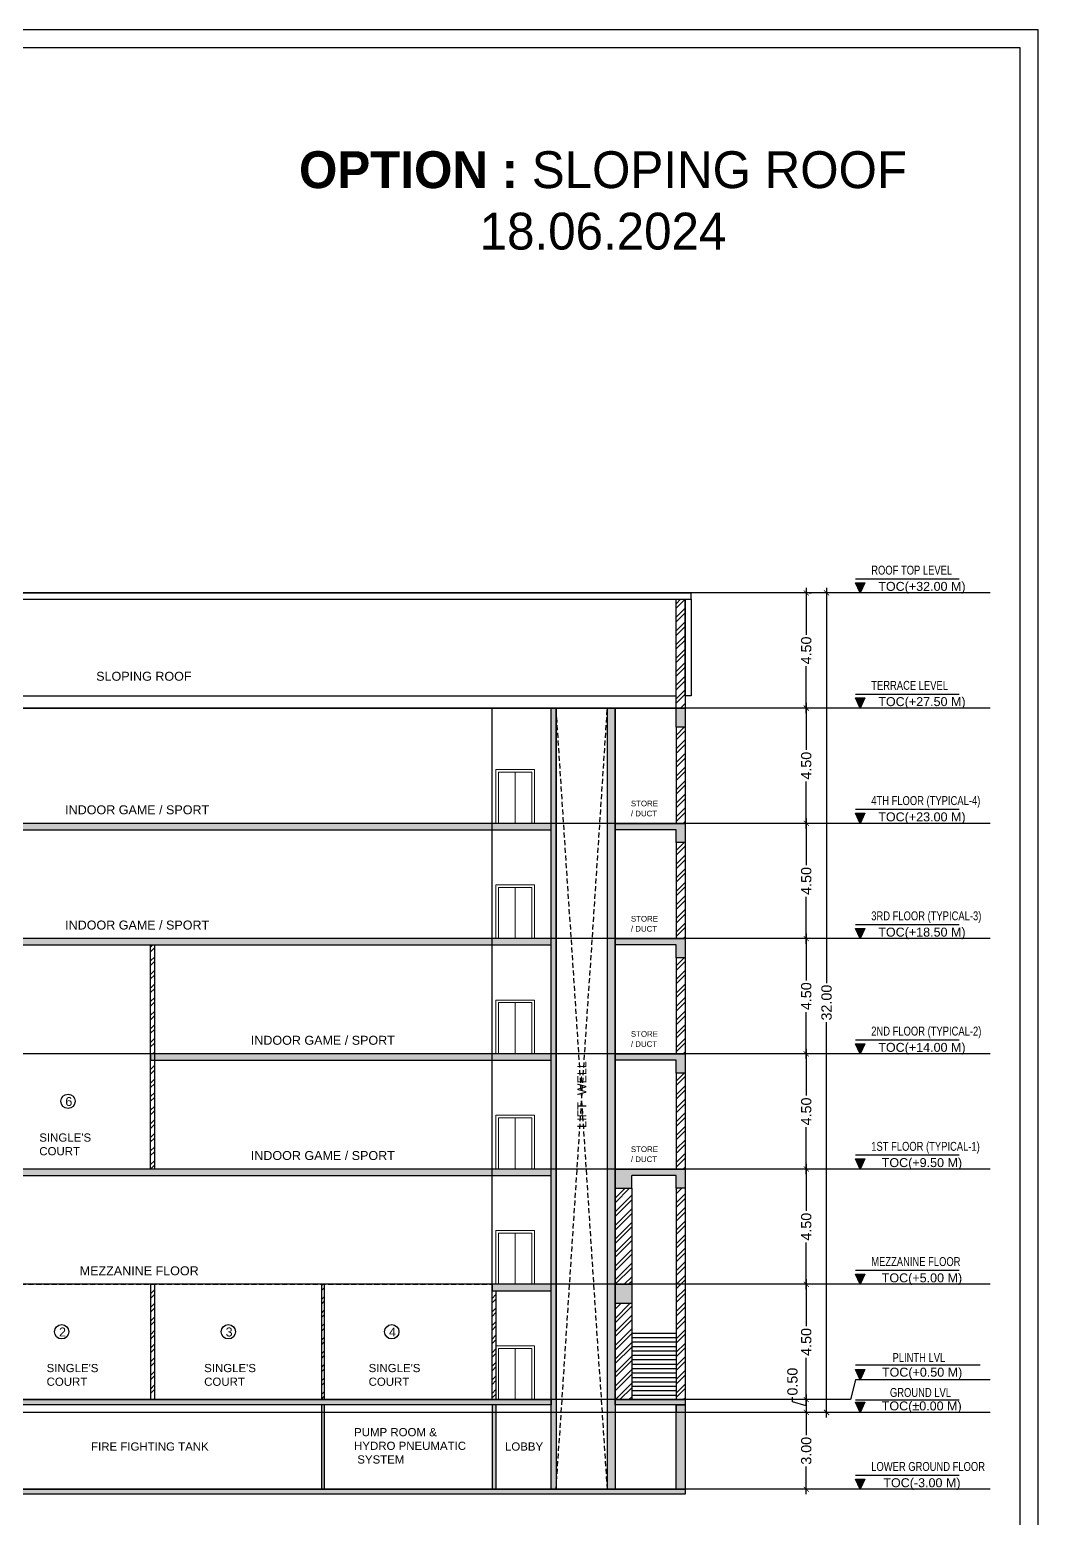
# Model space of a CAD drawing. Header units: millimetres. Extents: x -634016 to -633680, y -35980 to -35884.
# Drawn here: x -633890.9 to -633851.6, y -35942.3 to -35884.1 of the extents above; entities that cross this region are included whole.
import ezdxf
from ezdxf.enums import TextEntityAlignment as Align

# ---------------------------------------------------------------- set-up
doc = ezdxf.new("R2010")
doc.units = ezdxf.units.MM
doc.header["$LTSCALE"] = 200
doc.header["$MEASUREMENT"] = 0
doc.header["$PDMODE"] = 3
doc.linetypes.add('HIDDEN', pattern=[0.375, 0.25, -0.125])
doc.linetypes.add('SECTION 1$0$LEVELS$0$CENTER', pattern=[50.8, 31.75, -6.35, 6.35, -6.35])
doc.layers.get('0').update_dxf_attribs({"linetype": 'CONTINUOUS'})
doc.layers.get('DEFPOINTS').update_dxf_attribs({"color": 11, "linetype": 'CONTINUOUS'})
for name, color, linetype in [('a-grid', 251, 'SECTION 1$0$LEVELS$0$CENTER'), ('a-level mark', 7, 'CONTINUOUS'), ('a-rcc', 7, 'CONTINUOUS'), ('a-text', 7, 'CONTINUOUS'), ('COL', 253, 'CONTINUOUS'), ('hatch', 253, 'CONTINUOUS'), ('STAIR', 252, 'CONTINUOUS'), ('Wall', 7, 'CONTINUOUS')]:
    doc.layers.add(name, color=color, linetype=linetype)
for name, color, linetype, lineweight in [('DIM', 11, 'CONTINUOUS', 25), ('LEGEND', 3, 'CONTINUOUS', 25), ('Text', 7, 'CONTINUOUS', 100)]:
    doc.layers.add(name, color=color, linetype=linetype, lineweight=lineweight)
doc.styles.add('Arial', font='arial.ttf')
doc.styles.add('LODHA STANDERD', font='sanss___.ttf')
doc.styles.add('style1', font='arial.ttf', dxfattribs={"height": 6})
doc.dimstyles.new('Copy of STANDARD', dxfattribs={"dimtxt": 0.4, "dimasz": 0.2, "dimexe": 0.2, "dimexo": 0.2, "dimgap": 0.09, "dimtad": 0, "dimzin": 0, "dimdsep": 46, "dimtxsty": 'Arial', "dimblk": 'ARCHTICK', "dimcen": 0.09, "dimdle": 0.2, "dimclrd": 253, "dimclre": 253, "dimclrt": 7, "dimadec": 0, "dimazin": 0, "dimtfac": 1, "dimtofl": 0, "dimtmove": 0, "dimatfit": 3, "dimldrblk": 'ARCHTICK', "dimfxl": 0.18, "dimtolj": 1, "dimtzin": 0, "dimarcsym": 0})
pattern_1 = [(45, (743.5518, -25.96078), (-0.26516504294, 0.26516504294), []), (45, (743.7286, -25.96078), (-0.26516504294, 0.26516504294), [])]
pattern_2 = [(45, (1802.45413, -252.8565), (-0.26516504294, 0.26516504294), []), (45, (1802.6309, -252.8565), (-0.26516504294, 0.26516504294), [])]

# ---------------------------------------------------------------- blocks, each defined once
blk = doc.blocks.new('_ArchTick')
at = {"color": 0, "linetype": 'ByBlock', "const_width": 0.15}
blk.add_lwpolyline([(-0.5, -0.5), (0.5, 0.5)], dxfattribs=at)
blk = doc.blocks.new('*D185')
at = {"layer": 'DEFPOINTS', "color": 0, "transparency": 16777216}
for p in [(-633860.622, -35933.126), (-633860.622, -35933.126), (-633860.622, -35937.626)]:
    blk.add_point(p, dxfattribs=at)
at = {"layer": 'DIM', "color": 253, "lineweight": -2, "transparency": 16777216}
for p, q in [((-633860.622, -35932.926), (-633860.622, -35934.759)), ((-633860.822, -35933.126), (-633860.822, -35933.126)), ((-633860.622, -35937.826), (-633860.622, -35935.993)), ((-633860.822, -35937.626), (-633860.822, -35937.626))]:
    blk.add_line(p, q, dxfattribs=at)
at = {"layer": 'DIM', "color": 253, "lineweight": -2, "transparency": 16777216, "xscale": 0.2, "yscale": 0.2, "zscale": 0.2}
for p, rotation in [((-633860.622, -35933.126), 90), ((-633860.622, -35937.626), 270)]:
    blk.add_blockref('_ArchTick', p, dxfattribs=dict(at, rotation=rotation))
at = {"layer": 'DIM', "color": 7, "transparency": 16777216, "insert": (-633860.622, -35935.376), "char_height": 0.4, "attachment_point": 5, "rotation": 90, "style": 'Arial'}
blk.add_mtext('\\A1;4.50', dxfattribs=at)
blk = doc.blocks.new('*D186')
at = {"layer": 'DEFPOINTS', "color": 0, "transparency": 16777216}
for p in [(-633860.622, -35928.626), (-633860.622, -35928.626), (-633860.622, -35933.126)]:
    blk.add_point(p, dxfattribs=at)
at = {"layer": 'DIM', "color": 253, "lineweight": -2, "transparency": 16777216}
for p, q in [((-633860.822, -35928.626), (-633860.822, -35928.626)), ((-633860.622, -35928.426), (-633860.622, -35930.259)), ((-633860.622, -35933.326), (-633860.622, -35931.493)), ((-633860.822, -35933.126), (-633860.822, -35933.126))]:
    blk.add_line(p, q, dxfattribs=at)
at = {"layer": 'DIM', "color": 253, "lineweight": -2, "transparency": 16777216, "xscale": 0.2, "yscale": 0.2, "zscale": 0.2}
for p, rotation in [((-633860.622, -35928.626), 90), ((-633860.622, -35933.126), 270)]:
    blk.add_blockref('_ArchTick', p, dxfattribs=dict(at, rotation=rotation))
at = {"layer": 'DIM', "color": 7, "transparency": 16777216, "insert": (-633860.622, -35930.876), "char_height": 0.4, "attachment_point": 5, "rotation": 90, "style": 'Arial'}
blk.add_mtext('\\A1;4.50', dxfattribs=at)
blk = doc.blocks.new('*D187')
at = {"layer": 'DEFPOINTS', "color": 0, "transparency": 16777216}
for p in [(-633860.622, -35924.126), (-633860.622, -35924.126), (-633860.622, -35928.626)]:
    blk.add_point(p, dxfattribs=at)
at = {"layer": 'DIM', "color": 253, "lineweight": -2, "transparency": 16777216}
for p, q in [((-633860.822, -35924.126), (-633860.822, -35924.126)), ((-633860.622, -35923.926), (-633860.622, -35925.759)), ((-633860.622, -35928.826), (-633860.622, -35926.993)), ((-633860.822, -35928.626), (-633860.822, -35928.626))]:
    blk.add_line(p, q, dxfattribs=at)
at = {"layer": 'DIM', "color": 253, "lineweight": -2, "transparency": 16777216, "xscale": 0.2, "yscale": 0.2, "zscale": 0.2}
for p, rotation in [((-633860.622, -35924.126), 90), ((-633860.622, -35928.626), 270)]:
    blk.add_blockref('_ArchTick', p, dxfattribs=dict(at, rotation=rotation))
at = {"layer": 'DIM', "color": 7, "transparency": 16777216, "insert": (-633860.622, -35926.376), "char_height": 0.4, "attachment_point": 5, "rotation": 90, "style": 'Arial'}
blk.add_mtext('\\A1;4.50', dxfattribs=at)
blk = doc.blocks.new('*D188')
at = {"layer": 'DEFPOINTS', "color": 0, "transparency": 16777216}
for p in [(-633860.622, -35919.626), (-633860.622, -35919.626), (-633860.622, -35924.126)]:
    blk.add_point(p, dxfattribs=at)
at = {"layer": 'DIM', "color": 253, "lineweight": -2, "transparency": 16777216}
for p, q in [((-633860.622, -35919.426), (-633860.622, -35921.259)), ((-633860.822, -35919.626), (-633860.822, -35919.626)), ((-633860.622, -35924.326), (-633860.622, -35922.493)), ((-633860.822, -35924.126), (-633860.822, -35924.126))]:
    blk.add_line(p, q, dxfattribs=at)
at = {"layer": 'DIM', "color": 253, "lineweight": -2, "transparency": 16777216, "xscale": 0.2, "yscale": 0.2, "zscale": 0.2}
for p, rotation in [((-633860.622, -35919.626), 90), ((-633860.622, -35924.126), 270)]:
    blk.add_blockref('_ArchTick', p, dxfattribs=dict(at, rotation=rotation))
at = {"layer": 'DIM', "color": 7, "transparency": 16777216, "insert": (-633860.622, -35921.876), "char_height": 0.4, "attachment_point": 5, "rotation": 90, "style": 'Arial'}
blk.add_mtext('\\A1;4.50', dxfattribs=at)
blk = doc.blocks.new('*D180')
at = {"layer": 'DEFPOINTS', "color": 0, "transparency": 16777216}
for p in [(-633860.622, -35915.126), (-633860.622, -35915.126), (-633860.622, -35919.626)]:
    blk.add_point(p, dxfattribs=at)
at = {"layer": 'DIM', "color": 253, "lineweight": -2, "transparency": 16777216}
for p, q in [((-633860.822, -35915.126), (-633860.822, -35915.126)), ((-633860.622, -35914.926), (-633860.622, -35916.759)), ((-633860.622, -35919.826), (-633860.622, -35917.993)), ((-633860.822, -35919.626), (-633860.822, -35919.626))]:
    blk.add_line(p, q, dxfattribs=at)
at = {"layer": 'DIM', "color": 253, "lineweight": -2, "transparency": 16777216, "xscale": 0.2, "yscale": 0.2, "zscale": 0.2}
for p, rotation in [((-633860.622, -35915.126), 90), ((-633860.622, -35919.626), 270)]:
    blk.add_blockref('_ArchTick', p, dxfattribs=dict(at, rotation=rotation))
at = {"layer": 'DIM', "color": 7, "transparency": 16777216, "insert": (-633860.622, -35917.376), "char_height": 0.4, "attachment_point": 5, "rotation": 90, "style": 'Arial'}
blk.add_mtext('\\A1;4.50', dxfattribs=at)
blk = doc.blocks.new('*D181')
at = {"layer": 'DEFPOINTS', "color": 0, "transparency": 16777216}
for p in [(-633860.622, -35910.626), (-633860.622, -35910.626), (-633860.622, -35915.126)]:
    blk.add_point(p, dxfattribs=at)
at = {"layer": 'DIM', "color": 253, "lineweight": -2, "transparency": 16777216}
for p, q in [((-633860.822, -35910.626), (-633860.822, -35910.626)), ((-633860.622, -35910.426), (-633860.622, -35912.259)), ((-633860.622, -35915.326), (-633860.622, -35913.493)), ((-633860.822, -35915.126), (-633860.822, -35915.126))]:
    blk.add_line(p, q, dxfattribs=at)
at = {"layer": 'DIM', "color": 253, "lineweight": -2, "transparency": 16777216, "xscale": 0.2, "yscale": 0.2, "zscale": 0.2}
for p, rotation in [((-633860.622, -35910.626), 90), ((-633860.622, -35915.126), 270)]:
    blk.add_blockref('_ArchTick', p, dxfattribs=dict(at, rotation=rotation))
at = {"layer": 'DIM', "color": 7, "transparency": 16777216, "insert": (-633860.622, -35912.876), "char_height": 0.4, "attachment_point": 5, "rotation": 90, "style": 'Arial'}
blk.add_mtext('\\A1;4.50', dxfattribs=at)
blk = doc.blocks.new('*D182')
at = {"layer": 'DEFPOINTS', "color": 0, "transparency": 16777216}
for p in [(-633859.83, -35906.126), (-633859.83, -35906.126), (-633859.83, -35938.126)]:
    blk.add_point(p, dxfattribs=at)
at = {"layer": 'DIM', "color": 253, "lineweight": -2, "transparency": 16777216}
for p, q in [((-633860.03, -35906.126), (-633860.03, -35906.126)), ((-633859.83, -35905.926), (-633859.83, -35921.362)), ((-633859.83, -35938.326), (-633859.83, -35922.89)), ((-633860.03, -35938.126), (-633860.03, -35938.126))]:
    blk.add_line(p, q, dxfattribs=at)
at = {"layer": 'DIM', "color": 253, "lineweight": -2, "transparency": 16777216, "xscale": 0.2, "yscale": 0.2, "zscale": 0.2}
for p, rotation in [((-633859.83, -35906.126), 90), ((-633859.83, -35938.126), 270)]:
    blk.add_blockref('_ArchTick', p, dxfattribs=dict(at, rotation=rotation))
at = {"layer": 'DIM', "color": 7, "transparency": 16777216, "insert": (-633859.83, -35922.126), "char_height": 0.4, "attachment_point": 5, "rotation": 90, "style": 'Arial'}
blk.add_mtext('\\A1;32.00', dxfattribs=at)
blk = doc.blocks.new('*D183')
at = {"layer": 'DEFPOINTS', "color": 0, "transparency": 16777216}
for p in [(-633860.622, -35937.626), (-633860.622, -35938.126), (-633860.622, -35938.126)]:
    blk.add_point(p, dxfattribs=at)
at = {"layer": 'DIM', "color": 253, "lineweight": -2, "transparency": 16777216}
for p, q in [((-633861.161, -35937.714), (-633861.161, -35937.534)), ((-633860.622, -35937.426), (-633860.622, -35938.326)), ((-633860.622, -35937.876), (-633861.161, -35937.714)), ((-633860.822, -35937.626), (-633860.822, -35937.626)), ((-633860.822, -35938.126), (-633860.822, -35938.126))]:
    blk.add_line(p, q, dxfattribs=at)
at = {"layer": 'DIM', "color": 253, "lineweight": -2, "transparency": 16777216, "xscale": 0.2, "yscale": 0.2, "zscale": 0.2}
for p, rotation in [((-633860.622, -35937.626), 90), ((-633860.622, -35938.126), 270)]:
    blk.add_blockref('_ArchTick', p, dxfattribs=dict(at, rotation=rotation))
at = {"layer": 'DIM', "color": 7, "transparency": 16777216, "insert": (-633861.161, -35936.926), "char_height": 0.4, "attachment_point": 5, "rotation": 90, "style": 'Arial'}
blk.add_mtext('\\A1;0.50', dxfattribs=at)
blk = doc.blocks.new('*D184')
at = {"layer": 'DEFPOINTS', "color": 0, "transparency": 16777216}
for p in [(-633860.706, -35906.126), (-633860.622, -35906.126), (-633860.622, -35910.626)]:
    blk.add_point(p, dxfattribs=at)
at = {"layer": 'DIM', "color": 253, "lineweight": -2, "transparency": 16777216}
for p, q in [((-633860.622, -35905.926), (-633860.622, -35907.759)), ((-633860.506, -35906.126), (-633860.422, -35906.126)), ((-633860.622, -35910.826), (-633860.622, -35908.993)), ((-633860.822, -35910.626), (-633860.822, -35910.626))]:
    blk.add_line(p, q, dxfattribs=at)
at = {"layer": 'DIM', "color": 253, "lineweight": -2, "transparency": 16777216, "xscale": 0.2, "yscale": 0.2, "zscale": 0.2}
for p, rotation in [((-633860.622, -35906.126), 90), ((-633860.622, -35910.626), 270)]:
    blk.add_blockref('_ArchTick', p, dxfattribs=dict(at, rotation=rotation))
at = {"layer": 'DIM', "color": 7, "transparency": 16777216, "insert": (-633860.622, -35908.376), "char_height": 0.4, "attachment_point": 5, "rotation": 90, "style": 'Arial'}
blk.add_mtext('\\A1;4.50', dxfattribs=at)
blk = doc.blocks.new('*D200')
at = {"layer": 'DEFPOINTS', "color": 0, "transparency": 16777216}
for p in [(-633860.622, -35938.126), (-633860.622, -35941.126), (-633860.622, -35941.126)]:
    blk.add_point(p, dxfattribs=at)
at = {"layer": 'DIM', "color": 253, "lineweight": -2, "transparency": 16777216}
for p, q in [((-633860.822, -35938.126), (-633860.822, -35938.126)), ((-633860.622, -35937.926), (-633860.622, -35939.018)), ((-633860.622, -35941.326), (-633860.622, -35940.235)), ((-633860.822, -35941.126), (-633860.822, -35941.126))]:
    blk.add_line(p, q, dxfattribs=at)
at = {"layer": 'DIM', "color": 253, "lineweight": -2, "transparency": 16777216, "xscale": 0.2, "yscale": 0.2, "zscale": 0.2}
for p, rotation in [((-633860.622, -35938.126), 90), ((-633860.622, -35941.126), 270)]:
    blk.add_blockref('_ArchTick', p, dxfattribs=dict(at, rotation=rotation))
at = {"layer": 'DIM', "color": 7, "transparency": 16777216, "insert": (-633860.622, -35939.626), "char_height": 0.4, "attachment_point": 5, "rotation": 90, "style": 'Arial'}
blk.add_mtext('\\A1;3.00', dxfattribs=at)

msp = doc.modelspace()

# ---------------------------------------------------------------- hatches: boundary and pattern name
h = msp.add_hatch()
h.set_pattern_fill('ANSI32', color=8, style=0)
h.set_pattern_definition([(45, (1802.45413, -286.7339), (-0.26516504294, 0.26516504294), []), (45, (1802.6309, -286.7339), (-0.26516504294, 0.26516504294), [])])
h.paths.add_polyline_path([(-633865.351, -35906.376), (-633865.701, -35906.376), (-633865.701, -35910.626), (-633865.351, -35910.626)])
h = msp.add_hatch()
h.set_pattern_fill('ANSI32', color=8, style=0)
h.set_pattern_definition([(45, (1802.45413, -230.3565), (-0.26516504294, 0.26516504294), []), (45, (1802.6309, -230.3565), (-0.26516504294, 0.26516504294), [])])
h.paths.add_polyline_path([(-633865.351, -35911.376), (-633865.701, -35911.376), (-633865.701, -35915.126), (-633865.351, -35915.126)])
h = msp.add_hatch()
h.set_pattern_fill('ANSI32', color=8, style=0)
h.set_pattern_definition([(45, (1802.45413, -234.8565), (-0.26516504294, 0.26516504294), []), (45, (1802.6309, -234.8565), (-0.26516504294, 0.26516504294), [])])
h.paths.add_polyline_path([(-633865.351, -35915.876), (-633865.701, -35915.876), (-633865.701, -35919.626), (-633865.351, -35919.626)])
h = msp.add_hatch()
h.set_pattern_fill('ANSI32', color=8, style=0)
h.set_pattern_definition(pattern_1)
h.paths.add_polyline_path([(-633892.745, -35924.126), (-633892.895, -35924.126), (-633892.895, -35928.626), (-633892.745, -35928.626)])
h.paths.add_polyline_path([(-633886.075, -35924.376), (-633886.225, -35924.376), (-633886.225, -35928.626), (-633886.075, -35928.626)])
h.paths.add_polyline_path([(-633886.075, -35919.876), (-633886.225, -35919.876), (-633886.225, -35924.126), (-633886.075, -35924.126)])
h = msp.add_hatch()
h.set_pattern_fill('ANSI32', color=8, style=0)
h.set_pattern_definition([(45, (1802.45413, -239.3565), (-0.26516504294, 0.26516504294), []), (45, (1802.6309, -239.3565), (-0.26516504294, 0.26516504294), [])])
h.paths.add_polyline_path([(-633865.351, -35920.376), (-633865.701, -35920.376), (-633865.701, -35924.126), (-633865.351, -35924.126)])
h = msp.add_hatch()
h.set_pattern_fill('ANSI32', color=8, style=0)
h.set_pattern_definition([(45, (1802.45413, -243.8565), (-0.26516504294, 0.26516504294), []), (45, (1802.6309, -243.8565), (-0.26516504294, 0.26516504294), [])])
h.paths.add_polyline_path([(-633865.351, -35924.876), (-633865.701, -35924.876), (-633865.701, -35928.626), (-633865.351, -35928.626)])
h = msp.add_hatch()
h.set_pattern_fill('ANSI32', color=8, style=0)
h.set_pattern_definition([(45, (1420.72258, -49.18835), (-0.26516504294, 0.26516504294), []), (45, (1420.89935, -49.18835), (-0.26516504294, 0.26516504294), [])])
h.paths.add_polyline_path([(-633867.438, -35929.376), (-633868.088, -35929.376), (-633868.088, -35933.126), (-633867.438, -35933.126)])
h = msp.add_hatch()
h.set_pattern_fill('ANSI32', color=8, style=0)
h.set_pattern_definition(pattern_2)
h.paths.add_polyline_path([(-633865.351, -35929.376), (-633865.701, -35929.376), (-633865.701, -35937.626), (-633865.351, -35937.626)])
h = msp.add_hatch()
h.set_pattern_fill('ANSI32', color=8, style=0)
h.set_pattern_definition(pattern_2)
h.paths.add_polyline_path([(-633899.964, -35933.876), (-633900.384, -35933.876), (-633900.384, -35937.626), (-633899.964, -35937.626)])
h.paths.add_polyline_path([(-633892.745, -35933.876), (-633893.612, -35933.876), (-633893.612, -35937.626), (-633892.745, -35937.626)])
h.paths.add_polyline_path([(-633886.068, -35933.126), (-633886.226, -35933.126), (-633886.226, -35937.626), (-633886.068, -35937.626)])
h.paths.add_polyline_path([(-633879.44, -35933.126), (-633879.548, -35933.126), (-633879.548, -35937.626), (-633879.44, -35937.626)])
h = msp.add_hatch()
h.set_pattern_fill('ANSI32', color=8, style=0)
h.set_pattern_definition(pattern_1)
h.paths.add_polyline_path([(-633872.738, -35933.376), (-633872.888, -35933.376), (-633872.888, -35937.626), (-633872.738, -35937.626)])
h = msp.add_hatch()
h.set_pattern_fill('ANSI32', color=8, style=0)
h.set_pattern_definition(pattern_2)
h.paths.add_polyline_path([(-633867.438, -35933.876), (-633868.088, -35933.876), (-633868.088, -35937.626), (-633867.438, -35937.626)])
at = {"layer": 'a-level mark'}
for points in [[(-633858.696, -35905.731), (-633858.337, -35905.731), (-633858.516, -35906.126)], [(-633858.696, -35910.231), (-633858.337, -35910.231), (-633858.516, -35910.626)], [(-633858.696, -35914.731), (-633858.337, -35914.731), (-633858.516, -35915.126)], [(-633858.696, -35919.231), (-633858.337, -35919.231), (-633858.516, -35919.626)], [(-633858.696, -35923.731), (-633858.337, -35923.731), (-633858.516, -35924.126)], [(-633858.696, -35928.231), (-633858.337, -35928.231), (-633858.516, -35928.626)], [(-633858.696, -35932.731), (-633858.337, -35932.731), (-633858.516, -35933.126)], [(-633858.696, -35936.456), (-633858.337, -35936.456), (-633858.516, -35936.85)], [(-633858.696, -35937.731), (-633858.337, -35937.731), (-633858.516, -35938.126)], [(-633858.696, -35940.731), (-633858.337, -35940.731), (-633858.516, -35941.126)]]:
    msp.add_hatch(color=9, dxfattribs=at).paths.add_polyline_path(points)
at = {"layer": 'COL'}
h = msp.add_hatch(color=256, dxfattribs=at)
h.dxf.hatch_style = 1
h.paths.add_polyline_path([(-633870.388, -35941.126), (-633870.588, -35941.126), (-633870.588, -35910.626), (-633870.388, -35910.626)])
h = msp.add_hatch(color=256, dxfattribs=at)
h.dxf.hatch_style = 1
h.paths.add_polyline_path([(-633868.088, -35941.126), (-633868.388, -35941.126), (-633868.388, -35910.626), (-633868.088, -35910.626)])
h = msp.add_hatch(color=256, dxfattribs=at)
h.dxf.hatch_style = 1
h.paths.add_polyline_path([(-633865.701, -35911.376), (-633865.351, -35911.376), (-633865.351, -35910.626), (-633865.701, -35910.626)])
h = msp.add_hatch(color=256, dxfattribs=at)
h.dxf.hatch_style = 1
h.paths.add_polyline_path([(-633870.588, -35915.126), (-633900.234, -35915.126), (-633900.234, -35915.376), (-633870.588, -35915.376)])
h = msp.add_hatch(color=256, dxfattribs=at)
h.dxf.hatch_style = 1
h.paths.add_polyline_path([(-633865.351, -35924.126), (-633868.088, -35924.126), (-633868.088, -35924.376), (-633865.701, -35924.376), (-633865.701, -35924.876), (-633865.351, -35924.876)])
h.paths.add_polyline_path([(-633865.701, -35919.876), (-633865.701, -35920.376), (-633865.351, -35920.376), (-633865.351, -35919.626), (-633868.088, -35919.626), (-633868.088, -35919.876)])
h.paths.add_polyline_path([(-633865.351, -35915.126), (-633868.088, -35915.126), (-633868.088, -35915.376), (-633865.701, -35915.376), (-633865.701, -35915.876), (-633865.351, -35915.876)])
h = msp.add_hatch(color=256, dxfattribs=at)
h.dxf.hatch_style = 1
h.paths.add_polyline_path([(-633870.588, -35919.626), (-633900.234, -35919.626), (-633900.234, -35919.876), (-633870.588, -35919.876)])
h = msp.add_hatch(color=256, dxfattribs=at)
h.dxf.hatch_style = 1
h.paths.add_polyline_path([(-633870.588, -35924.126), (-633886.225, -35924.126), (-633886.225, -35924.376), (-633870.588, -35924.376)])
h = msp.add_hatch(color=256, dxfattribs=at)
h.dxf.hatch_style = 1
h.paths.add_polyline_path([(-633870.588, -35928.626), (-633899.964, -35928.626), (-633899.964, -35928.876), (-633870.588, -35928.876)])
h = msp.add_hatch(color=256, dxfattribs=at)
h.dxf.hatch_style = 1
h.paths.add_polyline_path([(-633868.088, -35928.626), (-633868.088, -35929.376), (-633867.438, -35929.376), (-633867.438, -35928.876), (-633865.701, -35928.876), (-633865.701, -35929.376), (-633865.351, -35929.376), (-633865.351, -35928.626)])
h.paths.add_polyline_path([(-633867.438, -35933.876), (-633867.438, -35933.126), (-633868.088, -35933.126), (-633868.088, -35933.876)])
h = msp.add_hatch(color=256, dxfattribs=at)
h.dxf.hatch_style = 1
h.paths.add_polyline_path([(-633870.588, -35933.126), (-633872.888, -35933.126), (-633872.888, -35933.376), (-633870.588, -35933.376)])
h = msp.add_hatch(color=256, dxfattribs=at)
h.dxf.hatch_style = 1
h.paths.add_polyline_path([(-633870.588, -35937.826), (-633870.588, -35937.626), (-633907.264, -35937.626), (-633907.264, -35937.826)])
h = msp.add_hatch(color=256, dxfattribs=at)
h.dxf.hatch_style = 1
h.paths.add_polyline_path([(-633872.738, -35938.126), (-633872.888, -35938.126), (-633872.888, -35941.126), (-633872.738, -35941.126)])
h.paths.add_polyline_path([(-633872.738, -35937.826), (-633872.888, -35937.826), (-633872.888, -35938.126), (-633872.738, -35938.126)])
h.paths.add_polyline_path([(-633879.44, -35937.826), (-633879.548, -35937.826), (-633879.548, -35938.126), (-633879.44, -35938.126)])
h.paths.add_polyline_path([(-633879.44, -35938.126), (-633879.548, -35938.126), (-633879.548, -35941.126), (-633879.44, -35941.126)])
h = msp.add_hatch(color=256, dxfattribs=at)
h.dxf.hatch_style = 1
h.paths.add_polyline_path([(-633865.351, -35937.826), (-633868.088, -35937.826), (-633868.088, -35937.626), (-633865.351, -35937.626)])
h = msp.add_hatch(color=256, dxfattribs=at)
h.dxf.hatch_style = 1
h.paths.add_polyline_path([(-633865.351, -35941.126), (-633865.701, -35941.126), (-633865.701, -35937.826), (-633865.351, -35937.826)])
h = msp.add_hatch(color=256, dxfattribs=at)
h.dxf.hatch_style = 1
h.paths.add_polyline_path([(-633865.351, -35941.326), (-633865.351, -35941.126), (-633907.264, -35941.126), (-633907.264, -35941.326)])

# ---------------------------------------------------------------- linework, layer by layer
for p, q in [((-633879.548, -35937.826), (-633879.548, -35941.126)), ((-633879.44, -35937.826), (-633879.44, -35941.126)), ((-633872.888, -35937.826), (-633872.888, -35941.126)), ((-633872.738, -35937.826), (-633872.738, -35941.126))]:
    msp.add_line(p, q)
for points in [[(-633851.567, -35977.469), (-633851.567, -35884.139), (-634016.395, -35884.139), (-634016.395, -35977.469)], [(-633852.268, -35976.767), (-633852.268, -35884.84), (-634015.694, -35884.84), (-634015.694, -35976.767)], [(-633870.388, -35941.126), (-633870.588, -35941.126), (-633870.588, -35910.626), (-633870.388, -35910.626)], [(-633868.088, -35941.126), (-633868.388, -35941.126), (-633868.388, -35910.626), (-633868.088, -35910.626)]]:
    msp.add_lwpolyline(points, close=True)
at = {"layer": 'a-grid', "ltscale": 0.2}
for p, q in [((-633853.437, -35906.126), (-633910.26, -35906.126)), ((-633853.437, -35910.626), (-633910.26, -35910.626)), ((-633853.437, -35915.126), (-633910.26, -35915.126)), ((-633853.437, -35919.626), (-633910.26, -35919.626)), ((-633853.437, -35924.126), (-633910.26, -35924.126)), ((-633853.437, -35928.626), (-633910.26, -35928.626)), ((-633853.437, -35933.126), (-633910.26, -35933.126)), ((-633867.438, -35935.029), (-633865.701, -35935.029)), ((-633867.438, -35935.202), (-633865.701, -35935.202)), ((-633867.438, -35935.375), (-633865.701, -35935.375)), ((-633867.438, -35935.548), (-633865.701, -35935.548)), ((-633867.438, -35935.721), (-633865.701, -35935.721)), ((-633867.438, -35935.894), (-633865.701, -35935.894)), ((-633867.438, -35936.067), (-633865.701, -35936.067)), ((-633867.438, -35936.24), (-633865.701, -35936.24)), ((-633867.438, -35936.413), (-633865.701, -35936.413)), ((-633867.438, -35936.586), (-633865.701, -35936.586)), ((-633867.438, -35936.759), (-633865.701, -35936.759)), ((-633867.438, -35936.932), (-633865.701, -35936.932)), ((-633867.438, -35937.105), (-633865.701, -35937.105)), ((-633867.438, -35937.278), (-633865.701, -35937.278)), ((-633867.438, -35937.451), (-633865.701, -35937.451)), ((-633853.437, -35938.126), (-633910.26, -35938.126)), ((-633853.437, -35941.126), (-633910.26, -35941.126))]:
    msp.add_line(p, q, dxfattribs=at)
at = {"layer": 'a-grid', "color": 7, "lineweight": 13, "ltscale": 0.2}
for p, q in [((-633871.988, -35913.126), (-633871.988, -35915.126)), ((-633871.988, -35917.626), (-633871.988, -35919.626)), ((-633871.988, -35922.126), (-633871.988, -35924.126)), ((-633871.988, -35926.626), (-633871.988, -35928.626)), ((-633871.988, -35931.126), (-633871.988, -35933.126)), ((-633871.988, -35935.626), (-633871.988, -35937.626))]:
    msp.add_line(p, q, dxfattribs=at)
for points in [[(-633871.238, -35913.026), (-633872.738, -35913.026), (-633872.738, -35915.126), (-633871.238, -35915.126)], [(-633871.338, -35913.126), (-633872.638, -35913.126), (-633872.638, -35915.126), (-633871.338, -35915.126)], [(-633871.238, -35917.526), (-633872.738, -35917.526), (-633872.738, -35919.626), (-633871.238, -35919.626)], [(-633871.338, -35917.626), (-633872.638, -35917.626), (-633872.638, -35919.626), (-633871.338, -35919.626)], [(-633871.238, -35922.026), (-633872.738, -35922.026), (-633872.738, -35924.126), (-633871.238, -35924.126)], [(-633871.338, -35922.126), (-633872.638, -35922.126), (-633872.638, -35924.126), (-633871.338, -35924.126)], [(-633871.238, -35926.526), (-633872.738, -35926.526), (-633872.738, -35928.626), (-633871.238, -35928.626)], [(-633871.338, -35926.626), (-633872.638, -35926.626), (-633872.638, -35928.626), (-633871.338, -35928.626)], [(-633871.238, -35931.026), (-633872.738, -35931.026), (-633872.738, -35933.126), (-633871.238, -35933.126)], [(-633871.338, -35931.126), (-633872.638, -35931.126), (-633872.638, -35933.126), (-633871.338, -35933.126)], [(-633871.238, -35935.526), (-633872.738, -35935.526), (-633872.738, -35937.626), (-633871.238, -35937.626)], [(-633871.338, -35935.626), (-633872.638, -35935.626), (-633872.638, -35937.626), (-633871.338, -35937.626)]]:
    msp.add_lwpolyline(points, close=True, dxfattribs=at)
at = {"layer": 'a-grid', "ltscale": 0.2}
msp.add_lwpolyline([(-633853.437, -35936.85), (-633858.696, -35936.85), (-633858.895, -35937.626), (-633910.26, -35937.626)], dxfattribs=at)
at = {"layer": 'a-level mark', "color": 2}
for p, q in [((-633858.696, -35905.576), (-633854.656, -35905.576)), ((-633858.696, -35910.076), (-633854.656, -35910.076)), ((-633858.696, -35914.576), (-633854.656, -35914.576)), ((-633858.696, -35919.076), (-633854.656, -35919.076)), ((-633858.696, -35923.576), (-633854.656, -35923.576)), ((-633858.696, -35928.076), (-633854.656, -35928.076)), ((-633858.696, -35932.576), (-633854.656, -35932.576)), ((-633858.696, -35936.269), (-633853.828, -35936.269)), ((-633858.696, -35937.631, 0.004), (-633854.656, -35937.631, 0.004)), ((-633858.696, -35940.576), (-633854.656, -35940.576))]:
    msp.add_line(p, q, dxfattribs=at)
for points in [[(-633858.696, -35905.731), (-633858.337, -35905.731), (-633858.516, -35906.126), (-633858.516, -35906.126)], [(-633858.696, -35910.231), (-633858.337, -35910.231), (-633858.516, -35910.626), (-633858.516, -35910.626)], [(-633858.696, -35914.731), (-633858.337, -35914.731), (-633858.516, -35915.126), (-633858.516, -35915.126)], [(-633858.696, -35919.231), (-633858.337, -35919.231), (-633858.516, -35919.626), (-633858.516, -35919.626)], [(-633858.696, -35923.731), (-633858.337, -35923.731), (-633858.516, -35924.126), (-633858.516, -35924.126)], [(-633858.696, -35928.231), (-633858.337, -35928.231), (-633858.516, -35928.626), (-633858.516, -35928.626)], [(-633858.696, -35932.731), (-633858.337, -35932.731), (-633858.516, -35933.126), (-633858.516, -35933.126)], [(-633858.696, -35937.731), (-633858.337, -35937.731), (-633858.516, -35938.126), (-633858.516, -35938.126)], [(-633858.696, -35940.731), (-633858.337, -35940.731), (-633858.516, -35941.126), (-633858.516, -35941.126)]]:
    msp.add_lwpolyline(points, close=True, dxfattribs=at)
at = {"layer": 'a-level mark', "color": 2, "elevation": -0.004}
msp.add_lwpolyline([(-633858.696, -35936.456), (-633858.337, -35936.456), (-633858.516, -35936.85), (-633858.516, -35936.85)], close=True, dxfattribs=at)
at = {"layer": 'a-rcc'}
for p, q in [((-633872.888, -35937.626), (-633872.888, -35910.626)), ((-633870.588, -35937.626), (-633870.588, -35910.626)), ((-633870.388, -35937.626), (-633870.388, -35910.626)), ((-633868.388, -35937.626), (-633868.388, -35910.626)), ((-633868.088, -35937.626), (-633868.088, -35910.626))]:
    msp.add_line(p, q, dxfattribs=at)
for points in [[(-633906.664, -35910.626), (-633865.351, -35910.626), (-633865.351, -35911.376), (-633865.701, -35911.376), (-633865.701, -35910.626)], [(-633868.088, -35915.126), (-633865.351, -35915.126), (-633865.351, -35915.876), (-633865.701, -35915.876), (-633865.701, -35915.376), (-633868.088, -35915.376)], [(-633868.088, -35919.626), (-633865.351, -35919.626), (-633865.351, -35920.376), (-633865.701, -35920.376), (-633865.701, -35919.876), (-633868.088, -35919.876)], [(-633868.088, -35924.126), (-633865.351, -35924.126), (-633865.351, -35924.876), (-633865.701, -35924.876), (-633865.701, -35924.376), (-633868.088, -35924.376)], [(-633868.088, -35928.626), (-633865.351, -35928.626), (-633865.351, -35929.376), (-633865.701, -35929.376), (-633865.701, -35928.876), (-633867.438, -35928.876)], [(-633868.088, -35928.626), (-633868.088, -35929.376), (-633867.438, -35929.376), (-633867.438, -35928.876)]]:
    msp.add_lwpolyline(points, dxfattribs=at)
for points in [[(-633870.588, -35915.126), (-633900.234, -35915.126), (-633900.234, -35915.376), (-633870.588, -35915.376)], [(-633870.588, -35919.626), (-633900.234, -35919.626), (-633900.234, -35919.876), (-633870.588, -35919.876)], [(-633870.588, -35924.126), (-633886.225, -35924.126), (-633886.225, -35924.376), (-633870.588, -35924.376)], [(-633870.588, -35928.626), (-633899.964, -35928.626), (-633899.964, -35928.876), (-633870.588, -35928.876)], [(-633870.588, -35933.126), (-633872.888, -35933.126), (-633872.888, -35933.376), (-633870.588, -35933.376)], [(-633872.738, -35937.626), (-633872.888, -35937.626), (-633872.888, -35933.376), (-633872.738, -35933.376)], [(-633867.438, -35933.876), (-633868.088, -35933.876), (-633868.088, -35933.126), (-633867.438, -35933.126)], [(-633870.588, -35937.826), (-633907.264, -35937.826), (-633907.264, -35937.626), (-633870.588, -35937.626)], [(-633865.351, -35937.826), (-633868.088, -35937.826), (-633868.088, -35937.626), (-633865.351, -35937.626)], [(-633865.351, -35941.126), (-633865.701, -35941.126), (-633865.701, -35937.826), (-633865.351, -35937.826)], [(-633865.351, -35941.326), (-633907.264, -35941.326), (-633907.264, -35941.126), (-633865.351, -35941.126)]]:
    msp.add_lwpolyline(points, close=True, dxfattribs=at)
at = {"layer": 'a-rcc', "linetype": 'HIDDEN', "ltscale": 0.004}
msp.add_lwpolyline([(-633900.287, -35933.126), (-633872.888, -35933.126)], dxfattribs=at)
at = {"layer": 'hatch'}
for centre in [(-633889.445, -35925.979), (-633889.692, -35934.979), (-633883.187, -35934.979), (-633876.807, -35934.979)]:
    msp.add_circle(centre, 0.28, dxfattribs=at)
at = {"layer": 'STAIR', "linetype": 'HIDDEN', "ltscale": 0.004}
for p, q in [((-633870.388, -35941.126), (-633868.388, -35910.626)), ((-633868.388, -35941.126), (-633870.388, -35910.626))]:
    msp.add_line(p, q, dxfattribs=at)
at = {"layer": 'Wall'}
for p, q in [((-633907.264, -35906.376), (-633865.351, -35906.376)), ((-633865.701, -35910.626), (-633865.701, -35906.376)), ((-633906.664, -35910.143), (-633865.701, -35910.143)), ((-633865.701, -35911.376), (-633865.701, -35915.126)), ((-633865.351, -35911.376), (-633865.351, -35915.126)), ((-633865.701, -35915.876), (-633865.701, -35919.626)), ((-633865.351, -35915.876), (-633865.351, -35919.626)), ((-633865.701, -35920.376), (-633865.701, -35924.126)), ((-633865.351, -35920.376), (-633865.351, -35924.126)), ((-633865.701, -35924.876), (-633865.701, -35928.626)), ((-633865.351, -35924.876), (-633865.351, -35928.626)), ((-633868.088, -35929.376), (-633868.088, -35933.126)), ((-633867.438, -35929.376), (-633867.438, -35933.126)), ((-633865.701, -35929.376), (-633865.701, -35933.126)), ((-633865.351, -35929.376), (-633865.351, -35933.126)), ((-633886.226, -35933.126), (-633886.226, -35937.626)), ((-633886.226, -35933.126), (-633886.068, -35933.126)), ((-633886.068, -35933.126), (-633886.068, -35937.626)), ((-633879.548, -35933.126), (-633879.548, -35937.626)), ((-633879.44, -35933.126), (-633879.44, -35937.626)), ((-633865.701, -35933.126), (-633865.701, -35937.626)), ((-633865.351, -35933.126), (-633865.351, -35937.626)), ((-633868.088, -35933.876), (-633868.088, -35937.626)), ((-633867.438, -35933.876), (-633867.438, -35937.626)), ((-633865.701, -35937.826), (-633865.701, -35938.126))]:
    msp.add_line(p, q, dxfattribs=at)
for points in [[(-633907.494, -35906.376), (-633907.494, -35906.126), (-633865.121, -35906.126)], [(-633865.121, -35906.376), (-633865.121, -35906.126)], [(-633865.351, -35906.376), (-633865.351, -35910.626), (-633907.264, -35910.626), (-633907.264, -35906.376)], [(-633879.548, -35933.126), (-633879.44, -35933.126)]]:
    msp.add_lwpolyline(points, dxfattribs=at)
for points in [[(-633865.121, -35910.143), (-633865.351, -35910.143), (-633865.351, -35906.376), (-633865.121, -35906.376)], [(-633886.075, -35928.626), (-633886.225, -35928.626), (-633886.225, -35919.876), (-633886.075, -35919.876)]]:
    msp.add_lwpolyline(points, close=True, dxfattribs=at)

# ---------------------------------------------------------------- texts
at = {"layer": 'a-text', "style": 'LODHA STANDERD', "width": 0.75}
for s, p in [('ROOF TOP LEVEL', (-633858.086, -35905.413)), ('TERRACE LEVEL', (-633858.086, -35909.913)), ('4TH FLOOR (TYPICAL-4)', (-633858.086, -35914.413)), ('3RD FLOOR (TYPICAL-3)', (-633858.086, -35918.913)), ('2ND FLOOR (TYPICAL-2)', (-633858.086, -35923.413)), ('1ST FLOOR (TYPICAL-1)', (-633858.086, -35927.913)), ('MEZZANINE FLOOR', (-633858.086, -35932.413)), ('LOWER GROUND FLOOR', (-633858.086, -35940.413))]:
    msp.add_text(s, height=0.35, dxfattribs=at).set_placement(p)
at = {"layer": 'a-text', "color": 7, "style": 'LODHA STANDERD', "width": 0.75}
msp.add_text('PLINTH LVL', height=0.35, dxfattribs=at).set_placement((-633856.226, -35935.985), align=Align.MIDDLE_CENTER)
at = {"layer": 'a-text', "style": 'LODHA STANDERD', "width": 0.75}
msp.add_text('GROUND LVL', height=0.35, dxfattribs=at).set_placement((-633856.164, -35937.348, 0.004), align=Align.MIDDLE_CENTER)
at = {"layer": 'a-text', "char_height": 0.35, "width": 5.83355, "attachment_point": 5, "style": 'LODHA STANDERD'}
for s, insert in [('TOC(+{\\A1;\\fArial|b0|i0|c0|p34;\\C7;32.00 }M)', (-633856.107, -35905.926)), ('TOC(+{\\A1;\\fArial|b0|i0|c0|p34;\\C7;27.50 }M)', (-633856.107, -35910.426)), ('TOC(+{\\A1;\\fArial|b0|i0|c0|p34;\\C7;23.00 }M)', (-633856.107, -35914.926)), ('TOC(+{\\A1;\\fArial|b0|i0|c0|p34;\\C7;18.50 }M)', (-633856.107, -35919.426)), ('TOC(+1{\\A1;\\fArial|b0|i0|c0|p34;\\C7;4.00 }M)', (-633856.107, -35923.926)), ('TOC(+{\\A1;\\fArial|b0|i0|c0|p34;\\C7;9.50 }M)', (-633856.107, -35928.426)), ('TOC(+{\\A1;\\fArial|b0|i0|c0|p34;\\C7;5.00 }M)', (-633856.107, -35932.926)), ('TOC(+0.50 M)', (-633856.1, -35936.609)), ('TOC(±0.00 M)', (-633856.115, -35937.926, 0.004)), ('TOC(-3{\\A1;\\fArial|b0|i0|c0|p34;\\C7;.00 }M)', (-633856.107, -35940.926))]:
    msp.add_mtext(s, dxfattribs=dict(at, insert=insert))
at = {"layer": 'LEGEND', "color": 7, "style": 'style1'}
for s, p in [('STORE', (-633867.47, -35914.461)), ('/ DUCT', (-633867.47, -35914.853)), ('STORE', (-633867.47, -35918.961)), ('/ DUCT', (-633867.47, -35919.353)), ('/ DUCT', (-633867.47, -35923.853)), ('STORE', (-633867.47, -35923.461)), ('/ DUCT', (-633867.47, -35928.353)), ('STORE', (-633867.47, -35927.961))]:
    msp.add_text(s, height=0.22, dxfattribs=at).set_placement(p)
at = {"layer": 'LEGEND', "color": 7, "attachment_point": 1, "style": 'style1'}
for s, insert, char_height, width in [('SLOPING ROOF', (-633888.345, -35909.208), 0.35, 8.94938), ('INDOOR GAME / SPORT', (-633889.557, -35914.422), 0.35, 8.94938), ('INDOOR GAME / SPORT', (-633889.557, -35918.922), 0.35, 8.94938), ('INDOOR GAME / SPORT', (-633882.308, -35923.422), 0.35, 8.94938), ('6', (-633889.55, -35925.813), 0.35, 8.94938), ("SINGLE'S COURT ", (-633890.567, -35927.235), 0.32, 3.24219), ('INDOOR GAME / SPORT', (-633882.308, -35927.922), 0.35, 8.94938), ('MEZZANINE FLOOR', (-633888.989, -35932.422), 0.35, 8.94938), ('2', (-633889.797, -35934.813), 0.35, 8.94938), ('3', (-633883.292, -35934.813), 0.35, 8.94938), ('4', (-633876.912, -35934.813), 0.35, 8.94938), ("SINGLE'S COURT ", (-633890.281, -35936.235), 0.32, 3.24219), ("SINGLE'S COURT ", (-633884.13, -35936.235), 0.32, 3.24219), ("SINGLE'S COURT ", (-633877.709, -35936.235), 0.32, 3.24219), ('PUMP ROOM &\\PHYDRO PNEUMATIC  SYSTEM', (-633878.276, -35938.738), 0.32, 4.40347), ('FIRE FIGHTING TANK', (-633888.546, -35939.3), 0.32, 5.55723), ('LOBBY', (-633872.386, -35939.3), 0.32, 5.55723)]:
    msp.add_mtext(s, dxfattribs=dict(at, insert=insert, char_height=char_height, width=width))
at = {"layer": 'LEGEND', "color": 7, "insert": (-633869.566, -35927.02), "char_height": 0.35, "width": 8.94938, "attachment_point": 1, "rotation": 90, "style": 'style1'}
msp.add_mtext('LIFT  WELL', dxfattribs=at)
at = {"layer": 'Text', "linetype": 'Continuous', "insert": (-633868.558, -35888.883), "char_height": 1.43919, "width": 29.08601, "attachment_point": 2}
msp.add_mtext('{\\fCentury Gothic|b1|i0|c0|p34;OPTION :\\fCentury Gothic|b0|i0|c0|p34; SLOPING ROOF 18.06.2024}', dxfattribs=at)

# ---------------------------------------------------------------- dimensions: what is measured, and where the dimension line sits
at = {"layer": 'DIM'}
for base, p1, p2, picture, middle in [((-633860.622, -35906.126), (-633860.622, -35910.626), (-633860.706, -35906.126), '*D184', (-633860.622, -35908.376)), ((-633860.622, -35938.126), (-633860.622, -35937.626), (-633860.622, -35938.126), '*D183', (-633861.161, -35937.444))]:
    dim = msp.add_linear_dim(base=base, p1=p1, p2=p2, angle=90, dimstyle='Copy of STANDARD', override={"dimtmove": 1}, dxfattribs=at)
    dim.commit()
    dim.dimension.update_dxf_attribs({"geometry": picture, "text_midpoint": middle})
for base, p1, p2, picture, middle in [((-633859.83, -35906.126), (-633859.83, -35938.126), (-633859.83, -35906.126), '*D182', (-633859.83, -35922.126)), ((-633860.622, -35910.626), (-633860.622, -35915.126), (-633860.622, -35910.626), '*D181', (-633860.622, -35912.876)), ((-633860.622, -35915.126), (-633860.622, -35919.626), (-633860.622, -35915.126), '*D180', (-633860.622, -35917.376)), ((-633860.622, -35919.626), (-633860.622, -35924.126), (-633860.622, -35919.626), '*D188', (-633860.622, -35921.876)), ((-633860.622, -35924.126), (-633860.622, -35928.626), (-633860.622, -35924.126), '*D187', (-633860.622, -35926.376)), ((-633860.622, -35928.626), (-633860.622, -35933.126), (-633860.622, -35928.626), '*D186', (-633860.622, -35930.876)), ((-633860.622, -35933.126), (-633860.622, -35937.626), (-633860.622, -35933.126), '*D185', (-633860.622, -35935.376)), ((-633860.622, -35941.126), (-633860.622, -35938.126), (-633860.622, -35941.126), '*D200', (-633860.622, -35939.626))]:
    dim = msp.add_linear_dim(base=base, p1=p1, p2=p2, angle=90, dimstyle='Copy of STANDARD', dxfattribs=at)
    dim.commit()
    dim.dimension.update_dxf_attribs({"geometry": picture, "text_midpoint": middle})

doc.saveas('drawing.dxf')
